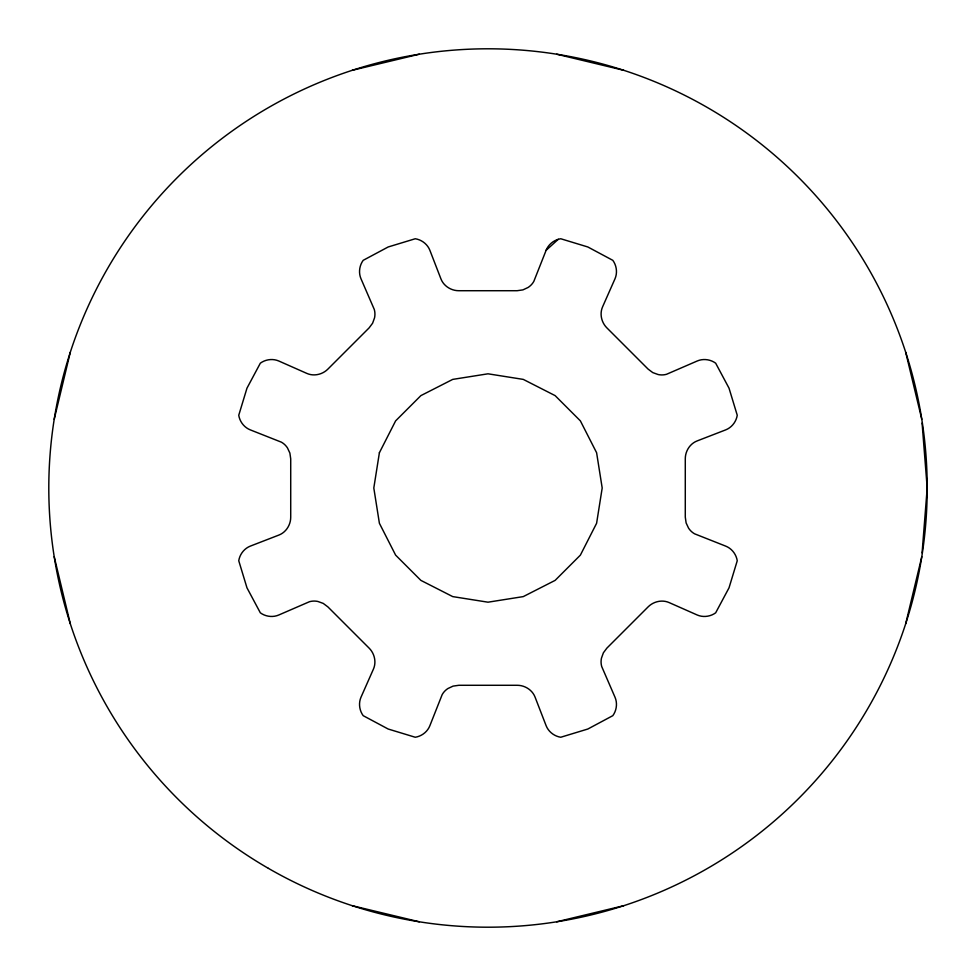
<?xml version="1.0" encoding="UTF-8"?>
<svg xmlns="http://www.w3.org/2000/svg" width="976" height="976" viewBox="0 0 976 976"><rect width="100%" height="100%" fill="white"/><g stroke="black" fill="none" stroke-linecap="round" stroke-linejoin="round"><path stroke-width="1.46" d="M922.088 552.928L927.2 488L922.088 423.072M54.205 419.29L70.296 352.275M905.704 623.725L921.795 556.71M546.121 250.307L533.823 281.405A17.531 17.531 0 0 1 528.089 287.469L522.916 289.884L517.134 290.714L458.866 290.714C451.241 290.775 443.665 286.078 440.92 278.855L429.879 250.307C427.5 244.207 421.693 239.754 415.251 238.754L388.167 246.977L363.194 260.324C359.351 265.582 358.387 272.829 361.022 278.831L374.308 309.514A17.531 17.531 0 0 1 374.54 317.859L372.6 323.227L369.099 327.899L327.899 369.099C322.544 374.528 313.869 376.565 306.83 373.405L278.831 361.022C272.829 358.387 265.582 359.351 260.324 363.194L246.977 388.167L238.754 415.251C239.754 421.693 244.207 427.5 250.307 429.879L281.405 442.177A17.531 17.531 0 0 1 287.469 447.911L289.884 453.084L290.714 458.866L290.714 517.134C290.775 524.759 286.078 532.335 278.855 535.08L250.307 546.121C244.207 548.5 239.754 554.307 238.754 560.749L246.977 587.833L260.324 612.806C265.582 616.649 272.829 617.613 278.831 614.978L309.514 601.692A17.531 17.531 0 0 1 317.859 601.46L323.227 603.4L327.899 606.901L369.099 648.101C374.528 653.456 376.565 662.131 373.405 669.17L361.022 697.169C358.387 703.171 359.351 710.418 363.194 715.676L388.167 729.023L415.251 737.246C421.693 736.246 427.5 731.793 429.879 725.693L442.177 694.595A17.531 17.531 0 0 1 447.911 688.531L453.084 686.116L458.866 685.286L517.134 685.286C524.759 685.225 532.335 689.922 535.08 697.145L546.121 725.693C548.5 731.793 554.307 736.246 560.749 737.246L587.833 729.023L612.806 715.676C616.649 710.418 617.613 703.171 614.978 697.169L601.692 666.486A17.531 17.531 0 0 1 601.46 658.141L603.4 652.773L606.901 648.101L648.101 606.901C653.456 601.472 662.131 599.435 669.17 602.595L697.169 614.978C703.171 617.613 710.418 616.649 715.676 612.806L729.023 587.833L737.246 560.749C736.246 554.307 731.793 548.5 725.693 546.121L694.595 533.823A17.531 17.531 0 0 1 688.531 528.089L686.116 522.916L685.286 517.134L685.286 458.866C685.225 451.241 689.922 443.665 697.145 440.92L725.693 429.879C731.793 427.5 736.246 421.693 737.246 415.251L729.023 388.167L715.676 363.194C710.418 359.351 703.171 358.387 697.169 361.022L666.486 374.308A17.531 17.531 0 0 1 658.141 374.54L652.773 372.6L648.101 369.099L606.901 327.899C601.472 322.544 599.435 313.869 602.595 306.83L614.978 278.831C617.613 272.829 616.649 265.582 612.806 260.324L587.833 246.977L560.749 238.754C554.307 239.754 548.5 244.207 546.121 250.307L558.284 239.291M352.275 70.296L419.29 54.205M556.71 921.795L623.725 905.704M556.71 54.205L623.725 70.296M352.275 905.704L419.29 921.795M905.704 352.275L921.795 419.29M54.205 556.71L70.296 623.725M379.396 452.718L373.808 488L379.396 523.282L395.622 555.124L420.876 580.378L452.718 596.604L488 602.192L523.282 596.604L555.124 580.378L580.378 555.124L596.604 523.282L602.192 488L596.604 452.718L580.378 420.876L555.124 395.622L523.282 379.396L488 373.808L452.718 379.396L420.876 395.622L395.622 420.876L379.396 452.718M268.4 868.359A439.2 439.2 0 0 0 927.2 488A439.2 439.2 0 0 0 268.4 107.641A439.2 439.2 0 0 0 268.4 868.359"/></g></svg>
